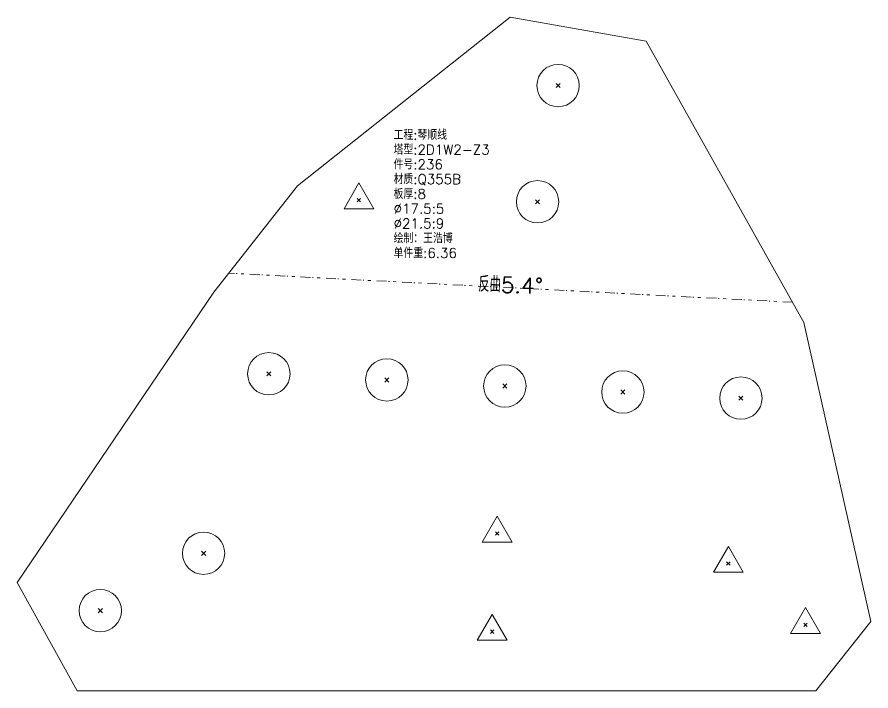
# Model space of a CAD drawing. Extents: x -580 to 8755, y 0 to 14723.
# Drawn here: x 4203.5 to 4637.1, y 11920.9 to 12263.2 of the extents above; entities that cross this region are included whole.
import ezdxf
from ezdxf.enums import TextEntityAlignment as Align

# ---------------------------------------------------------------- set-up
doc = ezdxf.new("R2010")
doc.units = 0
doc.header["$MEASUREMENT"] = 0
doc.linetypes.add('自定义线型', pattern=[12.9, 5, -3, 1.5, -2, 0.4, -1])
doc.layers.add('1', color=7, linetype='CONTINUOUS', lineweight=25)
doc.styles.get("Standard").update_dxf_attribs({"font": 'simplex.shx', "width": 0.7, "height": 3, "bigfont": 'gbhzfs.shx'})

msp = doc.modelspace()

# ---------------------------------------------------------------- linework, layer by layer
at = {"layer": '1', "color": 7, "linetype": 'Continuous', "lineweight": 18}
for p, q in [((4453.96978, 12263.17142), (4345.94517, 12177.49106)), ((4522.89401, 12250.94645), (4453.96978, 12263.17142)), ((4603.06004, 12108.00102), (4522.89401, 12250.94645)), ((4345.94517, 12177.49106), (4303.45775, 12123.44339)), ((4303.45775, 12123.44339), (4203.52237, 11975.92618)), ((4637.09357, 11956.07748), (4603.06004, 12108.00102)), ((4203.52237, 11975.92618), (4234.11806, 11920.85438)), ((4609.08763, 11920.85438), (4637.09357, 11956.07748)), ((4234.11806, 11920.85438), (4609.08763, 11920.85438))]:
    msp.add_line(p, q, dxfattribs=at)
at = {"layer": '1', "color": 7, "linetype": 'Continuous', "lineweight": 13}
for p, q in [((4477.19446, 12227.31819), (4479.34446, 12229.46819)), ((4479.34446, 12227.31819), (4477.19446, 12229.46819)), ((4377.11302, 12178.92232), (4369.53552, 12165.79732)), ((4384.69052, 12165.79732), (4377.11302, 12178.92232)), ((4376.23802, 12169.29732), (4377.98802, 12171.04732)), ((4377.98802, 12169.29732), (4376.23802, 12171.04732)), ((4466.71592, 12168.24027), (4468.86592, 12170.39027)), ((4468.86592, 12168.24027), (4466.71592, 12170.39027)), ((4369.53552, 12165.79732), (4384.69052, 12165.79732)), ((4330.284, 12080.87718), (4332.434, 12083.02718)), ((4332.434, 12080.87718), (4330.284, 12083.02718)), ((4390.20446, 12077.7887), (4392.35446, 12079.9387)), ((4392.35446, 12077.7887), (4390.20446, 12079.9387)), ((4450.12491, 12074.70023), (4452.27491, 12076.85023)), ((4452.27491, 12074.70023), (4450.12491, 12076.85023)), ((4510.04537, 12071.61175), (4512.19537, 12073.76175)), ((4512.19537, 12071.61175), (4510.04537, 12073.76175)), ((4569.96583, 12068.52328), (4572.11583, 12070.67328)), ((4572.11583, 12068.52328), (4569.96583, 12070.67328)), ((4447.33932, 12009.62466), (4439.76182, 11996.49966)), ((4454.91682, 11996.49966), (4447.33932, 12009.62466)), ((4446.46432, 11999.99966), (4448.21432, 12001.74966)), ((4448.21432, 11999.99966), (4446.46432, 12001.74966)), ((4439.76182, 11996.49966), (4454.91682, 11996.49966)), ((4564.69659, 11994.28386), (4557.11909, 11981.15886)), ((4572.27409, 11981.15886), (4564.69659, 11994.28386)), ((4297.14769, 11989.71218), (4299.29769, 11991.86218)), ((4299.29769, 11989.71218), (4297.14769, 11991.86218)), ((4563.82159, 11984.65886), (4565.57159, 11986.40886)), ((4565.57159, 11984.65886), (4563.82159, 11986.40886)), ((4557.11909, 11981.15886), (4572.27409, 11981.15886)), ((4244.69836, 11960.57343), (4246.84836, 11962.72343)), ((4246.84836, 11960.57343), (4244.69836, 11962.72343)), ((4603.83338, 11963.16615), (4596.25588, 11950.04115)), ((4611.41088, 11950.04115), (4603.83338, 11963.16615)), ((4444.76559, 11959.69094), (4437.18809, 11946.56594)), ((4452.34309, 11946.56594), (4444.76559, 11959.69094)), ((4602.95838, 11953.54115), (4604.70838, 11955.29115)), ((4604.70838, 11953.54115), (4602.95838, 11955.29115)), ((4443.89059, 11950.06594), (4445.64059, 11951.81594)), ((4445.64059, 11950.06594), (4443.89059, 11951.81594)), ((4596.25588, 11950.04115), (4611.41088, 11950.04115)), ((4437.18809, 11946.56594), (4452.34309, 11946.56594))]:
    msp.add_line(p, q, dxfattribs=at)
at = {"layer": '1', "color": 190, "linetype": '自定义线型', "lineweight": 13}
msp.add_line((4597.27729, 12118.31235), (4311.02276, 12133.06674), dxfattribs=at)
at = {"layer": '1', "color": 7, "linetype": 'Continuous', "lineweight": 13}
for centre in [(4478.26946, 12228.39319), (4467.79092, 12169.31527), (4331.359, 12081.95218), (4391.27946, 12078.8637), (4451.19991, 12075.77523), (4511.12037, 12072.68675), (4571.04083, 12069.59828), (4298.22269, 11990.78718), (4245.77336, 11961.64843)]:
    msp.add_circle(centre, 10.75, dxfattribs=at)

# ---------------------------------------------------------------- texts
at = {"layer": '1', "color": 7, "linetype": 'Continuous', "lineweight": 18}
for s, p in [('工程:琴顺线', (4394.71223, 12199.32869)), ('塔型:2D1W2-Z3', (4394.71223, 12191.82869)), ('件号:236', (4394.71223, 12184.32869)), ('材质:Q355B', (4394.71223, 12176.82869)), ('板厚:8', (4394.71223, 12169.32869)), ('%%c17.5:5', (4394.71223, 12161.82869)), ('%%c21.5:9', (4394.71223, 12154.32869)), ('绘制：王浩博', (4394.71223, 12146.82869)), ('单件重:6.36', (4394.71223, 12139.32869))]:
    msp.add_text(s, height=5, dxfattribs=at).set_placement(p, align=Align.BOTTOM_LEFT)
at = {"layer": '1', "color": 7, "linetype": 'Continuous', "lineweight": 13}
msp.add_text('反曲5.4%%d', height=8, rotation=358, dxfattribs=at).set_placement((4453.89265, 12120.69617), align=Align.BOTTOM_CENTER)

doc.saveas('drawing.dxf')
